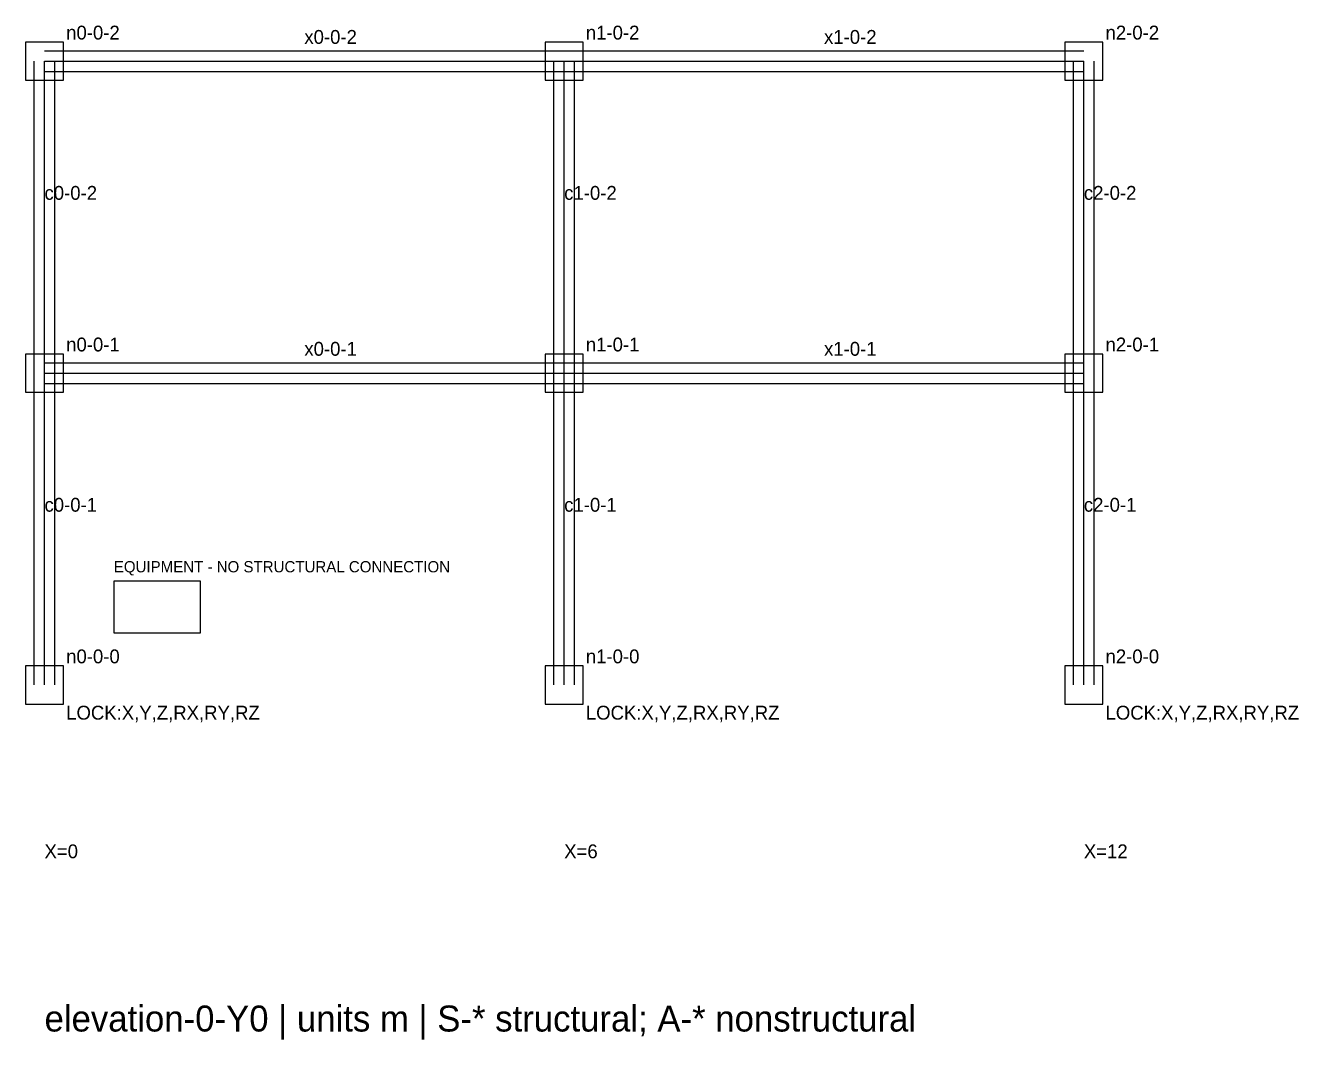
# Model space of a CAD drawing. Extents: x -3 to 332, y -47 to 10.
# Drawn here: x 119.78 to 134.48, y -4.09 to 7.61 of the extents above; entities that cross this region are included whole.
import ezdxf

# ---------------------------------------------------------------- set-up
doc = ezdxf.new("R2010")
doc.units = 0

msp = doc.modelspace()

# ---------------------------------------------------------------- linework, layer by layer
at = {"layer": 'A-COLUMN'}
for p, q in [((120.22, 7.42), (119.78, 7.42)), ((119.78, 7.42), (119.78, 6.98)), ((120.22, 6.98), (120.22, 7.42)), ((126.22, 7.42), (125.78, 7.42)), ((125.78, 7.42), (125.78, 6.98)), ((126.22, 6.98), (126.22, 7.42)), ((132.22, 7.42), (131.78, 7.42)), ((131.78, 7.42), (131.78, 6.98)), ((132.22, 6.98), (132.22, 7.42)), ((119.78, 6.98), (120.22, 6.98)), ((125.78, 6.98), (126.22, 6.98)), ((131.78, 6.98), (132.22, 6.98)), ((120.22, 3.82), (119.78, 3.82)), ((119.78, 3.82), (119.78, 3.38)), ((120.22, 3.38), (120.22, 3.82)), ((126.22, 3.82), (125.78, 3.82)), ((125.78, 3.82), (125.78, 3.38)), ((126.22, 3.38), (126.22, 3.82)), ((132.22, 3.82), (131.78, 3.82)), ((131.78, 3.82), (131.78, 3.38)), ((132.22, 3.38), (132.22, 3.82)), ((119.78, 3.38), (120.22, 3.38)), ((125.78, 3.38), (126.22, 3.38)), ((131.78, 3.38), (132.22, 3.38)), ((120.22, 0.22), (119.78, 0.22)), ((119.78, 0.22), (119.78, -0.22)), ((120.22, -0.22), (120.22, 0.22)), ((126.22, 0.22), (125.78, 0.22)), ((125.78, 0.22), (125.78, -0.22)), ((126.22, -0.22), (126.22, 0.22)), ((132.22, 0.22), (131.78, 0.22)), ((131.78, 0.22), (131.78, -0.22)), ((132.22, -0.22), (132.22, 0.22)), ((119.78, -0.22), (120.22, -0.22)), ((125.78, -0.22), (126.22, -0.22)), ((131.78, -0.22), (132.22, -0.22))]:
    msp.add_line(p, q, dxfattribs=at)
at = {"layer": 'A-EQUIPMENT'}
for p, q in [((121.8, 1.2), (120.8, 1.2)), ((120.8, 1.2), (120.8, 0.6)), ((121.8, 0.6), (121.8, 1.2)), ((120.8, 0.6), (121.8, 0.6))]:
    msp.add_line(p, q, dxfattribs=at)
at = {"layer": 'A-WALL'}
for p, q in [((120, 7.32), (126, 7.32)), ((126, 7.32), (132, 7.32)), ((119.88, 3.6), (119.88, 7.2)), ((120, 7.08), (126, 7.08)), ((120.12, 3.6), (120.12, 7.2)), ((125.88, 3.6), (125.88, 7.2)), ((126, 7.08), (132, 7.08)), ((126.12, 3.6), (126.12, 7.2)), ((131.88, 3.6), (131.88, 7.2)), ((132.12, 3.6), (132.12, 7.2)), ((120, 3.72), (126, 3.72)), ((126, 3.72), (132, 3.72)), ((119.88, 0), (119.88, 3.6)), ((120.12, 0), (120.12, 3.6)), ((125.88, 0), (125.88, 3.6)), ((126.12, 0), (126.12, 3.6)), ((131.88, 0), (131.88, 3.6)), ((132.12, 0), (132.12, 3.6)), ((120, 3.48), (126, 3.48)), ((126, 3.48), (132, 3.48))]:
    msp.add_line(p, q, dxfattribs=at)
at = {"layer": 'S-BEAM'}
for p, q in [((120, 7.2), (126, 7.2)), ((126, 7.2), (132, 7.2)), ((120, 3.6), (126, 3.6)), ((126, 3.6), (132, 3.6))]:
    msp.add_line(p, q, dxfattribs=at)
at = {"layer": 'S-COLUMN'}
for p, q in [((120, 3.6), (120, 7.2)), ((126, 3.6), (126, 7.2)), ((132, 3.6), (132, 7.2)), ((120, 0), (120, 3.6)), ((126, 0), (126, 3.6)), ((132, 0), (132, 3.6))]:
    msp.add_line(p, q, dxfattribs=at)

# ---------------------------------------------------------------- texts
at = {"layer": 'A-DIM'}
for s, p in [('X=0', (120, -2)), ('X=6', (126, -2)), ('X=12', (132, -2))]:
    msp.add_text(s, height=0.16, dxfattribs=at).set_placement(p)
at = {"layer": 'A-EQUIPMENT-TAG'}
msp.add_text('EQUIPMENT - NO STRUCTURAL CONNECTION', height=0.13, dxfattribs=at).set_placement((120.8, 1.3))
at = {"layer": 'A-SUPPORT'}
for p in [(120.25, -0.4), (126.25, -0.4), (132.25, -0.4)]:
    msp.add_text('LOCK:X,Y,Z,RX,RY,RZ', height=0.16, dxfattribs=at).set_placement(p)
at = {"layer": 'ANNOTATION'}
msp.add_text('elevation-0-Y0 | units m | S-* structural; A-* nonstructural', height=0.3, dxfattribs=at).set_placement((120, -4))
at = {"layer": 'S-MEMBER-TAG'}
for s, p in [('x0-0-2', (123, 7.4)), ('x1-0-2', (129, 7.4)), ('c0-0-2', (120, 5.6)), ('c1-0-2', (126, 5.6)), ('c2-0-2', (132, 5.6)), ('x0-0-1', (123, 3.8)), ('x1-0-1', (129, 3.8)), ('c0-0-1', (120, 2)), ('c1-0-1', (126, 2)), ('c2-0-1', (132, 2))]:
    msp.add_text(s, height=0.16, dxfattribs=at).set_placement(p)
at = {"layer": 'S-NODE-TAG'}
for s, p in [('n0-0-2', (120.25, 7.45)), ('n1-0-2', (126.25, 7.45)), ('n2-0-2', (132.25, 7.45)), ('n0-0-1', (120.25, 3.85)), ('n1-0-1', (126.25, 3.85)), ('n2-0-1', (132.25, 3.85)), ('n0-0-0', (120.25, 0.25)), ('n1-0-0', (126.25, 0.25)), ('n2-0-0', (132.25, 0.25))]:
    msp.add_text(s, height=0.16, dxfattribs=at).set_placement(p)

doc.saveas('drawing.dxf')
